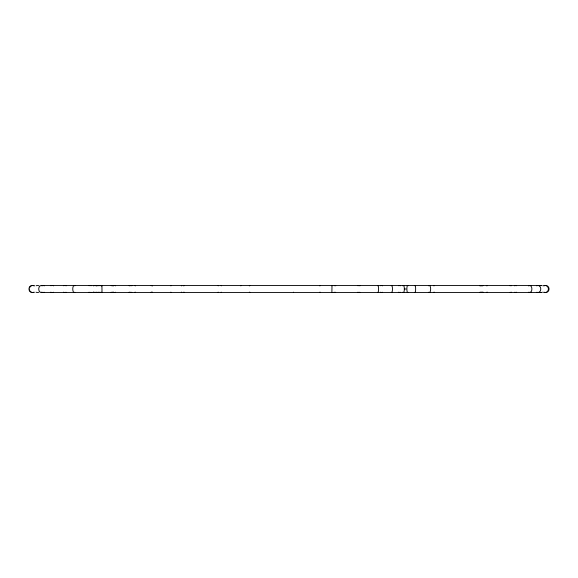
<?xml version="1.0" encoding="UTF-8"?>
<svg xmlns="http://www.w3.org/2000/svg" width="578" height="578" viewBox="0 0 578 578"><rect width="100%" height="100%" fill="white"/><g stroke="black" fill="none" stroke-linecap="round" stroke-linejoin="round"><path stroke-width="0.87" d="M151.588 292.157L151.494 292.215M293.472 292.157L293.378 292.215M218.152 285.785L218.267 285.843M218.267 292.215L218.144 292.157M221.179 285.785L221.316 285.843M221.309 292.215L221.172 292.157M240.759 285.785L240.91 285.843M102.039 285.843L101.909 285.481L102.024 292.215M331.88 285.843L332.003 285.481L331.888 292.215M170.806 285.785L171.001 285.843M170.994 292.215L170.799 292.157M152.195 285.785L152.419 285.843M152.411 292.215L152.187 292.157M479.848 285.843L482.941 285.785M483.078 292.157L479.986 292.215M41.573 285.481L541.03 285.481M404.26 289L406.059 289M41.45 292.519L541.16 292.519M50.9 285.77A3.533 3.193 -90 0 1 53.638 285.835M53.516 292.23A3.533 3.193 -90 0 1 50.777 292.165M63.688 285.778A3.526 2.89 -90 0 1 66.145 285.843M66.037 292.222A3.526 2.89 -90 0 1 63.58 292.157M41.406 285.778A3.526 3.381 -90 0 1 44.282 285.843M44.152 292.222A3.526 3.381 -90 0 1 41.276 292.157M38.892 292.215A3.526 3.432 90 0 1 35.973 292.157M36.103 285.785A3.526 3.432 90 0 1 39.022 285.843M434.331 292.157A3.533 0.665 90 0 1 433.767 292.222M433.738 285.843A3.533 0.665 90 0 1 434.309 285.778M111.229 285.778A3.526 1.228 -90 0 1 112.277 285.843M112.226 292.222A3.526 1.228 -90 0 1 111.178 292.157M90.977 292.251A3.584 2.218 90 0 1 89.041 292.186M89.128 285.749A3.584 2.218 90 0 1 91.064 285.814M129.197 285.77A3.533 0.607 -90 0 1 129.718 285.835M129.696 292.23A3.533 0.607 -90 0 1 129.176 292.165M377.81 285.843A3.526 0.499 -90 0 1 378.525 288.928A3.526 0.499 -90 0 1 377.824 292.222M391.27 285.843A3.526 0.831 90 0 1 392.469 288.928A3.526 0.831 90 0 1 391.306 292.222M402.909 285.843A3.526 1.012 90 0 1 404.369 288.928A3.526 1.012 90 0 1 402.945 292.215M99.821 285.77A3.54 2.261 -90 0 1 101.757 285.835M101.67 292.23A3.54 2.261 -90 0 1 99.734 292.165M97.53 292.258A3.584 3.157 90 0 1 94.778 292.186M94.9 285.742A3.584 3.157 90 0 1 97.653 285.814M131.784 292.23A3.54 1.85 90 0 1 130.195 292.165M130.26 285.77A3.54 1.85 90 0 1 131.849 285.835M152.101 292.222A3.526 1.12 90 0 1 151.14 292.157M151.183 285.778A3.526 1.12 90 0 1 152.137 285.843M319.677 285.843A3.526 0.542 -90 0 1 320.14 285.778M320.161 292.157A3.526 0.542 -90 0 1 319.699 292.222M113.389 285.77A3.533 2.565 -90 0 1 115.586 285.835M115.492 292.23A3.533 2.565 -90 0 1 113.288 292.165M34.29 292.222A3.526 3.526 0 0 1 30.54 291.666M30.381 291.514A3.526 3.526 0 0 1 29.948 291.009M29.724 290.633A3.526 3.526 0 0 1 29.413 289.802M29.449 288.054A3.526 3.526 0 0 1 29.796 287.237M29.912 287.049A3.526 3.526 0 0 1 30.323 286.536M30.49 286.385A3.526 3.526 0 0 1 34.42 285.843M334.243 285.785A3.526 1.756 -90 0 1 335.731 285.843M335.666 292.215A3.526 1.756 -90 0 1 334.171 292.157M181.716 292.222A3.533 0.433 90 0 1 181.347 292.165M181.369 285.778A3.533 0.433 90 0 1 181.738 285.835M33.936 292.251A3.576 3.526 -90 0 1 28.943 288.921A3.576 3.526 -90 0 1 34.066 285.814M42.685 292.266A3.598 2.803 -90 0 1 38.712 288.921A3.598 2.803 -90 0 1 42.794 285.807M112.399 285.77A3.547 1.394 -90 0 1 113.599 285.835M113.541 292.23A3.547 1.394 -90 0 1 112.349 292.165M74.822 292.237A3.555 1.459 -90 0 1 72.756 288.928A3.555 1.459 -90 0 1 74.873 285.828M135.534 292.222A3.526 0.592 90 0 1 135.028 292.157M135.05 285.778A3.526 0.592 90 0 1 135.555 285.843M528.863 285.828A3.547 2.088 90 0 1 531.89 288.928A3.547 2.088 90 0 1 528.942 292.237M536.709 285.835A3.54 2.818 -90 0 1 540.784 288.928A3.54 2.818 -90 0 1 536.817 292.23M543.399 285.814A3.584 3.454 -90 0 1 548.428 288.921A3.584 3.454 -90 0 1 543.537 292.258M543.985 285.821A3.562 3.504 -90 0 1 549.064 288.928A3.562 3.504 -90 0 1 544.115 292.244M98.513 285.763A3.547 3.165 -90 0 1 101.244 285.828M101.121 292.237A3.547 3.165 -90 0 1 98.397 292.172M93.542 285.77A3.54 3.497 -90 0 1 96.548 285.835M96.41 292.23A3.54 3.497 -90 0 1 93.412 292.165M249.797 292.157A3.526 0.527 90 0 1 249.349 292.215M249.328 285.843A3.526 0.527 90 0 1 249.783 285.785M93.304 285.77A3.54 3.519 -90 0 1 96.324 285.835M96.186 292.23A3.54 3.519 -90 0 1 93.174 292.165M510.143 285.843A3.526 1.452 -90 0 1 511.378 285.778M511.436 292.157A3.526 1.452 -90 0 1 510.201 292.222M487.341 292.157A3.526 1.149 90 0 1 486.365 292.222M486.315 285.843A3.526 1.149 90 0 1 487.297 285.778M359.819 292.215A3.526 2.182 90 0 1 357.963 292.157M358.049 285.785A3.526 2.182 90 0 1 359.906 285.843M380.772 285.778A3.526 2.03 -90 0 1 382.506 285.843M382.426 292.222A3.526 2.03 -90 0 1 380.692 292.157M539.744 285.828A3.555 2.991 -90 0 1 542.33 285.763M542.446 292.172A3.555 2.991 -90 0 1 539.859 292.237M530.712 292.165A3.54 2.196 90 0 1 528.834 292.23M528.747 285.835A3.54 2.196 90 0 1 530.633 285.77M516.233 292.157A3.526 1.705 90 0 1 514.781 292.215M514.716 285.843A3.526 1.705 90 0 1 516.168 285.785M183.71 285.843A3.526 0.405 -90 0 1 184.05 285.785M184.064 292.157A3.526 0.405 -90 0 1 183.725 292.215M428.739 285.843A3.533 1.329 -90 0 1 430.661 288.928A3.533 1.329 -90 0 1 428.789 292.222M400.193 292.222A3.526 1.662 90 0 1 398.777 292.157M398.842 285.778A3.526 1.662 90 0 1 400.258 285.843M407.916 292.251A3.576 0.737 -90 0 1 406.876 288.921A3.576 0.737 -90 0 1 407.945 285.814M414.823 285.835A3.54 0.564 -90 0 1 415.64 288.928A3.54 0.564 -90 0 1 414.845 292.23"/></g></svg>
